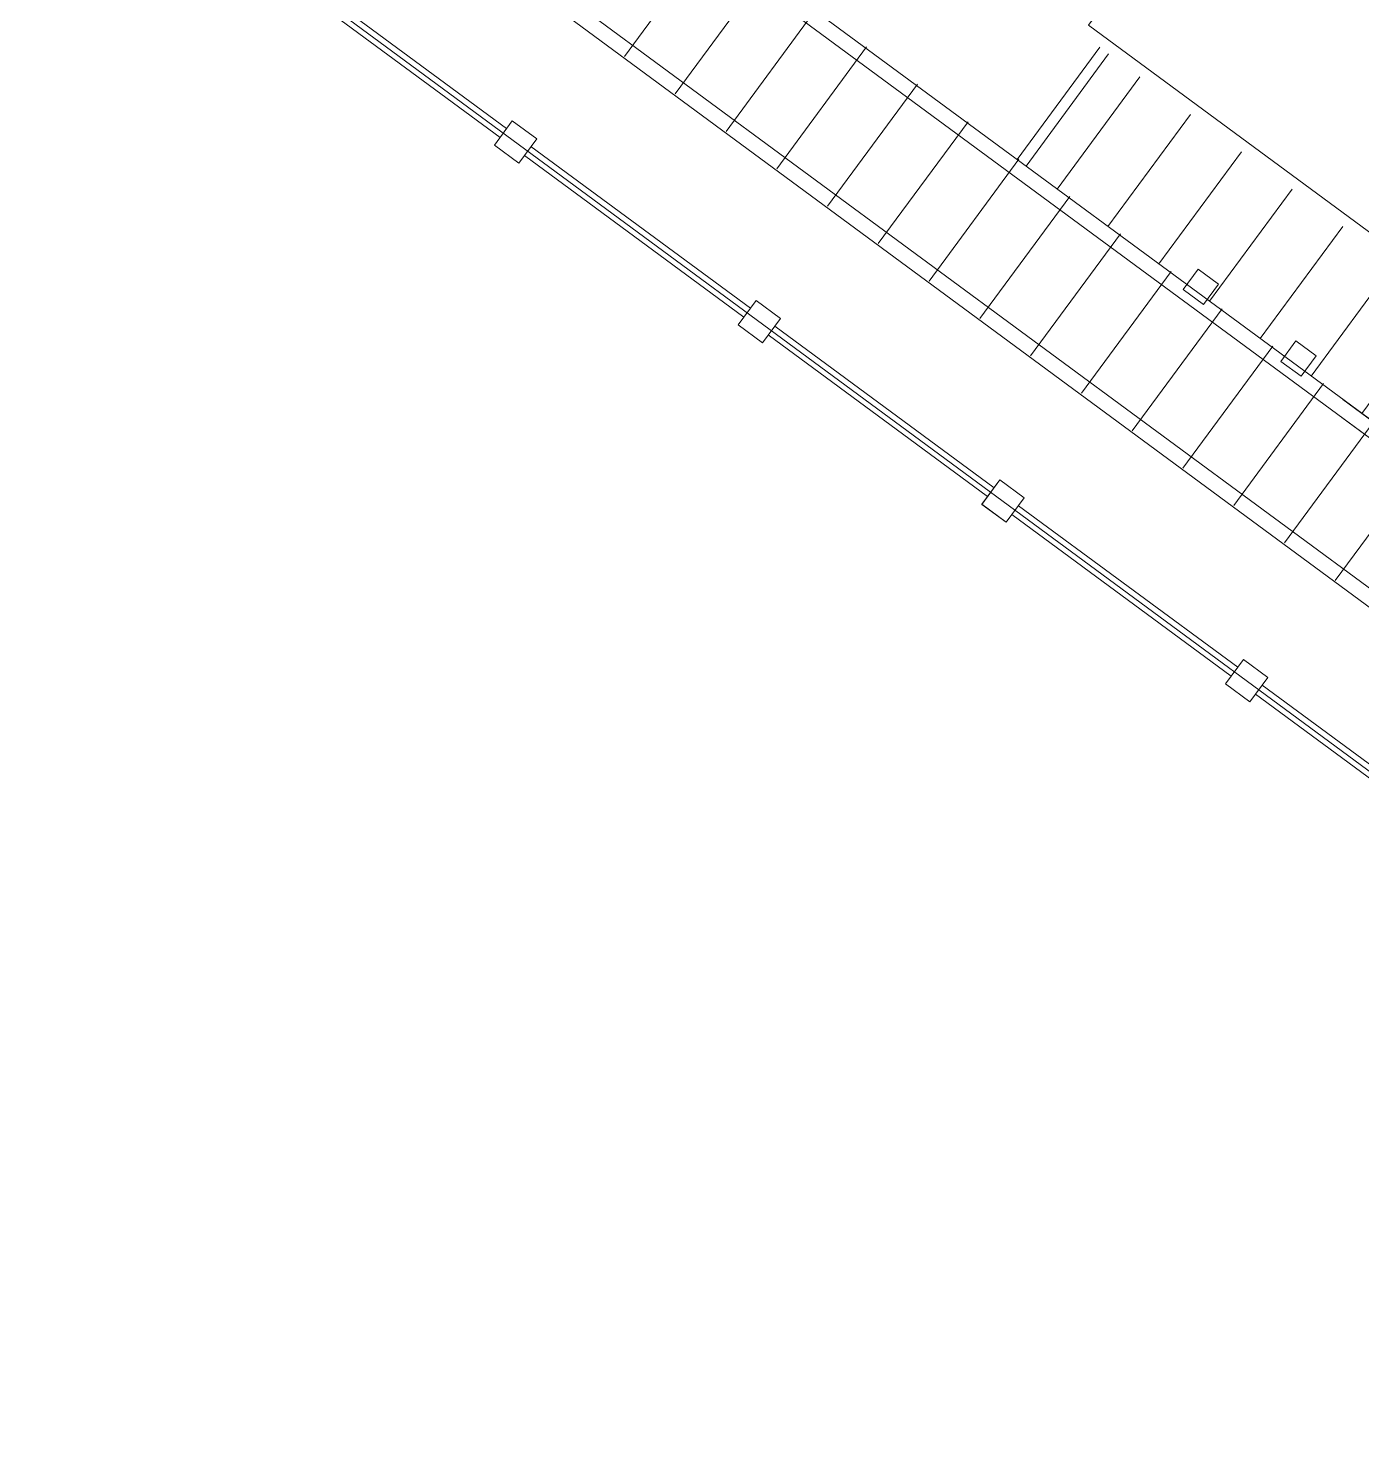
# Model space of a CAD drawing. Header units: metres. Extents: x 432095 to 435012, y 2470938 to 2473256.
# Drawn here: x 433723.06 to 433736.27, y 2471269.13 to 2471283.06 of the extents above; entities that cross this region are included whole.
import ezdxf

# ---------------------------------------------------------------- set-up
doc = ezdxf.new("R2010")
doc.units = ezdxf.units.M
doc.header["$MEASUREMENT"] = 0
doc.layers.add('cong trinh tram 110kv', color=7, linetype='Continuous', lineweight=5)

# ---------------------------------------------------------------- blocks, each defined once
blk = doc.blocks.new('HÀNG RÀO')
at = {"layer": 'cong trinh tram 110kv', "linetype": 'Continuous'}
for p, q in [((5102, 259781), (7802, 259781)), ((5102, 259671), (7802, 259671))]:
    blk.add_line(p, q, dxfattribs=at)
for points in [[(4802, 259876), (5102, 259876), (5102, 259576), (4802, 259576)], [(7802, 259876), (8102, 259876), (8102, 259576), (7802, 259576)]]:
    blk.add_lwpolyline(points, close=True, dxfattribs=at)

msp = doc.modelspace()

# ---------------------------------------------------------------- hatches: boundary and pattern name
at = {"layer": 'cong trinh tram 110kv'}
h = msp.add_hatch(dxfattribs=at)
h.set_pattern_fill('ANSI31', color=256, scale=5000, angle=548.6154, style=0)
h.set_pattern_definition([(53.6154, (433709.9529, 2471234.8432), (-0.503158, 0.370752), [])])
h.paths.add_polyline_path([(433724.777, 2471287.726), (433723.887, 2471286.518), (433768.116, 2471253.918), (433769.007, 2471255.127)])
h = msp.add_hatch(dxfattribs=at)
h.set_pattern_fill('ANSI31', color=256, scale=5000, angle=368.6154, style=0)
h.set_pattern_definition([(233.61536, (433779.5268, 2471353.7396), (0.503158, -0.370752), [])])
h.paths.add_polyline_path([(433750.623, 2471270.378), (433749.804, 2471269.267), (433732.947, 2471281.688), (433733.765, 2471282.799)])

# ---------------------------------------------------------------- linework, layer by layer
for p, q in [((433769.002, 2471255.121), (433724.768, 2471287.715)), ((433724.679, 2471287.594), (433768.913, 2471255)), ((433768.201, 2471254.034), (433723.968, 2471286.628)), ((433723.879, 2471286.507), (433768.112, 2471253.913)), ((433733.677, 2471282.865), (433732.858, 2471281.754)), ((433733.765, 2471282.799), (433732.947, 2471281.688)), ((433769.002, 2471255.121), (433736.086, 2471279.375)), ((433736.076, 2471279.196), (433768.913, 2471255))]:
    msp.add_line(p, q, dxfattribs=at)
for points in [[(433733.565, 2471283.084), (433739.022, 2471290.49), (433768.326, 2471268.898), (433762.869, 2471261.491)], [(433734.854, 2471280.518), (433734.706, 2471280.317), (433734.505, 2471280.465), (433734.653, 2471280.667)], [(433735.821, 2471279.806), (433735.672, 2471279.605), (433735.471, 2471279.753), (433735.619, 2471279.955)]]:
    msp.add_lwpolyline(points, close=True, dxfattribs=at)
msp.add_lwpolyline([(433723.058, 2471285.485), (433767.336, 2471252.859), (433780.978, 2471271.375)], dxfattribs=at)

# ---------------------------------------------------------------- block references
at = {"layer": 'cong trinh tram 110kv', "xscale": -0.001000000032834317, "yscale": 0.00100000003283925, "zscale": 0.001, "rotation": 323.6153590623919}
for p in [(433577.804, 2471069.896), (433580.219, 2471068.116), (433582.634, 2471066.337), (433585.049, 2471064.557), (433587.464, 2471062.777)]:
    msp.add_blockref('HÀNG RÀO', p, dxfattribs=at)

doc.saveas('drawing.dxf')
